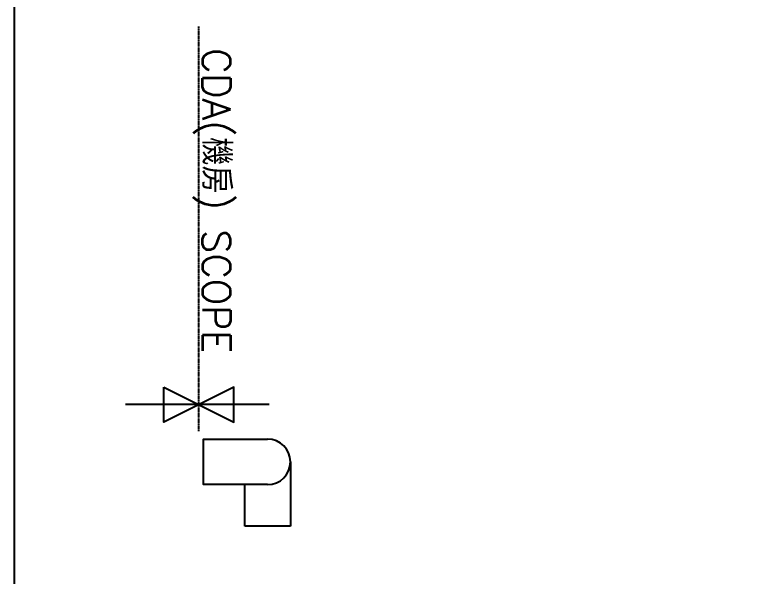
# Model space of a CAD drawing. Extents: x 0 to 160756, y 0 to 229247.
# Drawn here: x 42851 to 48058, y 73053 to 77056 of the extents above; entities that cross this region are included whole.
import ezdxf
from ezdxf.enums import TextEntityAlignment as Align
from ezdxf.xclip import XClip

# ---------------------------------------------------------------- set-up
doc = ezdxf.new("R2010")
doc.units = 0
doc.header["$LTSCALE"] = 10
doc.header["$XCLIPFRAME"] = 2
for name, pattern in [('H12設備棟3F$0$HIDDEN', [0.375, 0.25, -0.125]), ('XCM7P30CDA$0$20P1-CDA-03-C10-00$0$XCM2QB1$0$HIDDEN', [0.375, 0.25, -0.125]), ('XCM7P30CDA$0$CENTER2', [1.125, 0.75, -0.125, 0.125, -0.125]), ('XCM7P30CDA$0$PHANTOM', [2.5, 1.25, -0.25, 0.25, -0.25, 0.25, -0.25])]:
    doc.linetypes.add(name, pattern=pattern)
for name, color, linetype in [('H12設備棟3F$0$ARC-BEAM', 252, 'H12設備棟3F$0$HIDDEN'), ('XCM7P30CDA$0$G-SCOPE-MARK', 252, 'XCM7P30CDA$0$PHANTOM'), ('XCM7P30CDA$0$G-SCOPE-TEXT', 252, 'Continuous'), ('XCM7P30CDA$0$U-CDA-PIPE', 252, 'Continuous')]:
    doc.layers.add(name, color=color, linetype=linetype)
doc.styles.add('XCM7P30CDA$0$aa-txt', font='simplex.shx', dxfattribs={"width": 0.8, "bigfont": 'chineset.shx'})

# ---------------------------------------------------------------- blocks, each defined once
blk = doc.blocks.new('H12設備棟3F')
at = {"layer": 'H12設備棟3F$0$ARC-BEAM'}
blk.add_line((53735.2, 77000.3), (45535.2, 77000.3), dxfattribs=at)
blk = doc.blocks.new('XCM7P30CDA')
at = {"linetype": 'XCM7P30CDA$0$20P1-CDA-03-C10-00$0$XCM2QB1$0$HIDDEN'}
blk.add_lwpolyline([(52197.5, 77427.8), (52197.5, 69011.7), (42851.1, 69011.7), (42851.1, 77427.8)], close=True, dxfattribs=at)
at = {"layer": 'XCM7P30CDA$0$G-SCOPE-MARK', "linetype": 'XCM7P30CDA$0$CENTER2'}
blk.add_line((44164, 74087.4), (44164, 76971), dxfattribs=at)
at = {"layer": 'XCM7P30CDA$0$G-SCOPE-MARK', "linetype": 'Continuous'}
blk.add_line((44664, 74277.1), (43641.7, 74277.1), dxfattribs=at)
blk.add_lwpolyline([(43914, 74402.1), (44414, 74152.1), (44414, 74402.1), (43914, 74152.1)], close=True, dxfattribs=at)
at = {"layer": 'XCM7P30CDA$0$U-CDA-PIPE'}
for p, q in [((44815.8, 73868.9), (44815.8, 73411.7)), ((44492, 73411.7), (44492, 73706.9)), ((44815.8, 73411.7), (44492, 73411.7))]:
    blk.add_line(p, q, dxfattribs=at)
blk.add_lwpolyline([(44653.9, 73706.9), (44196.7, 73706.9), (44196.7, 74030.8), (44653.9, 74030.8)], dxfattribs=at)
blk.add_arc((44653.9, 73868.9), 161.9, 270, 90, dxfattribs=at)
at = {"layer": 'XCM7P30CDA$0$G-SCOPE-TEXT', "style": 'XCM7P30CDA$0$aa-txt'}
blk.add_text('CDA(機房) SCOPE', height=200, rotation=270, dxfattribs=at).set_placement((44289, 76816.1), align=Align.MIDDLE_LEFT)

msp = doc.modelspace()

# ---------------------------------------------------------------- block references
msp.add_blockref('XCM7P30CDA', (0, 0))
ref = msp.add_blockref('H12設備棟3F', (0, 0))
XClip(ref).set_block_clipping_path([(52480.8428845762, 60066.8604644329), (84559.6547477046, 105824.4625800119)])

doc.saveas('drawing.dxf')
